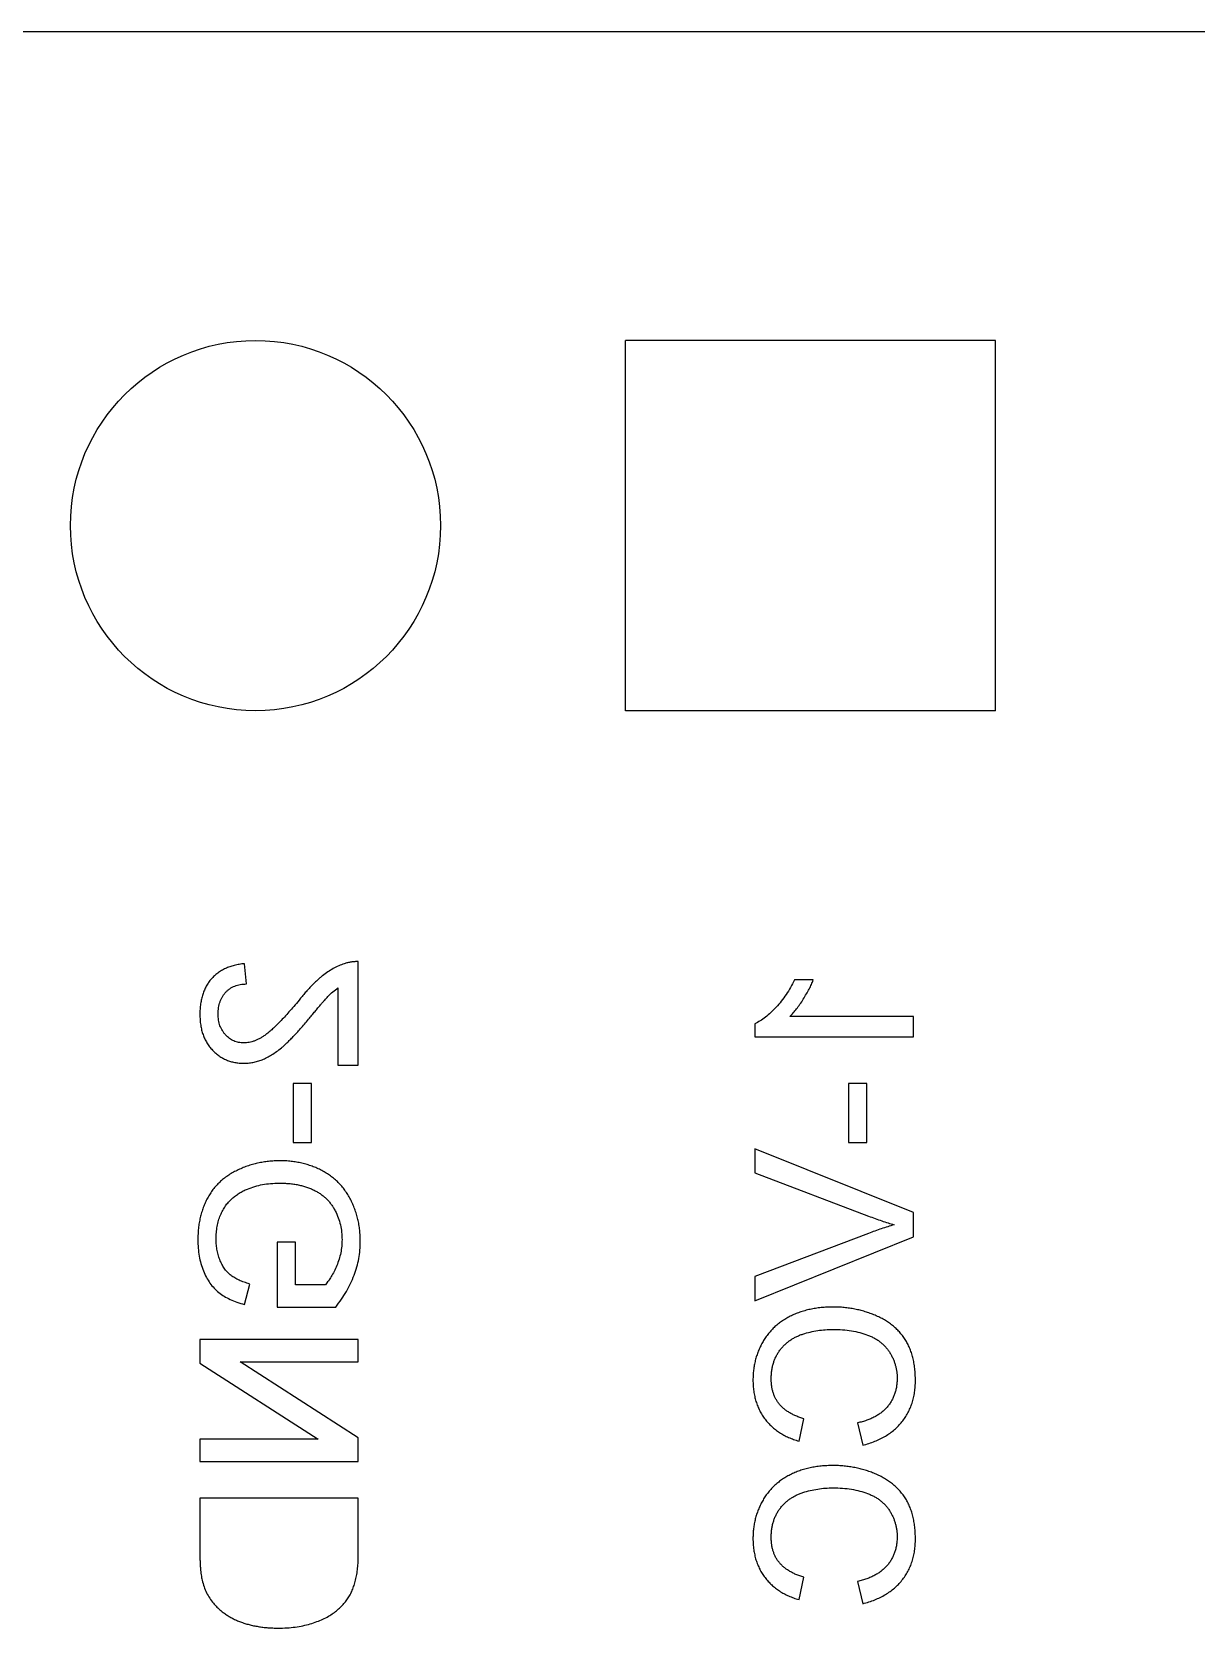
# Model space of a CAD drawing. Header units: millimetres. Extents: x 0 to 73.3, y -14.6 to 45.
# Drawn here: x 28.01 to 33.67, y 37.24 to 45 of the extents above; entities that cross this region are included whole.
import ezdxf

# ---------------------------------------------------------------- set-up
doc = ezdxf.new("R2010")
doc.units = ezdxf.units.MM

msp = doc.modelspace()

# ---------------------------------------------------------------- linework, layer by layer
at = {"color": 7, "linetype": 'Continuous', "lineweight": 25}
for p, q in [((45, 45), (0, 45)), ((30.9, 41.7), (30.9, 43.5)), ((32.7, 43.5), (30.9, 43.5)), ((32.7, 41.7), (32.7, 43.5)), ((32.7, 41.7), (30.9, 41.7)), ((29.0567, 40.3713), (29.0468, 40.4701)), ((29.6, 39.9762), (29.6, 40.4799)), ((29.5012, 40.3531), (29.5012, 39.9762)), ((31.8132, 40.391), (31.7221, 40.391)), ((32.3, 40.2132), (31.6996, 40.2132)), ((32.3, 40.1145), (32.3, 40.2132)), ((31.5295, 40.178), (31.5295, 40.1145)), ((31.5295, 40.1145), (32.3, 40.1145)), ((29.5012, 39.9762), (29.6, 39.9762)), ((29.3728, 39.8873), (29.2839, 39.8873)), ((29.2839, 39.8873), (29.2839, 39.6008)), ((29.3728, 39.6008), (29.3728, 39.8873)), ((32.0728, 39.8873), (31.9839, 39.8873)), ((31.9839, 39.8873), (31.9839, 39.6008)), ((32.0728, 39.6008), (32.0728, 39.8873)), ((29.2839, 39.6008), (29.3728, 39.6008)), ((31.9839, 39.6008), (32.0728, 39.6008)), ((32.3, 39.2597), (31.5295, 39.5704)), ((31.5295, 39.5704), (31.5295, 39.4526)), ((31.5295, 39.4526), (32.0818, 39.243)), ((32.3, 39.1419), (32.3, 39.2597)), ((29.2938, 39.1168), (29.2049, 39.1168)), ((29.2049, 39.1168), (29.2049, 38.8007)), ((29.2938, 38.9093), (29.2938, 39.1168)), ((32.0818, 39.1589), (31.5295, 38.9488)), ((31.5295, 38.8311), (32.3, 39.1419)), ((29.0467, 38.8133), (29.0717, 38.9127)), ((29.4398, 38.9093), (29.2938, 38.9093)), ((31.5295, 38.9488), (31.5295, 38.8311)), ((29.2049, 38.8007), (29.49, 38.8007)), ((29.6, 38.6426), (28.8295, 38.6426)), ((28.8295, 38.6426), (28.8295, 38.5278)), ((29.6, 38.534), (29.6, 38.6426)), ((28.8295, 38.5278), (29.4044, 38.1586)), ((29.6, 38.1648), (29.0251, 38.534)), ((29.0251, 38.534), (29.6, 38.534)), ((31.7436, 38.1487), (31.7669, 38.2574)), ((32.028, 38.2376), (32.0534, 38.1289)), ((29.4044, 38.1586), (28.8295, 38.1586)), ((28.8295, 38.1586), (28.8295, 38.0499)), ((29.6, 38.0499), (29.6, 38.1648)), ((28.8295, 38.0499), (29.6, 38.0499)), ((29.6, 37.8721), (28.8295, 37.8721)), ((28.8295, 37.8721), (28.8295, 37.6086)), ((29.6, 37.5961), (29.6, 37.8721)), ((31.7436, 37.3782), (31.7669, 37.4869)), ((32.028, 37.4671), (32.0534, 37.3585))]:
    msp.add_line(p, q, dxfattribs=at)
msp.add_circle((29.1, 42.6), 0.9, dxfattribs=at)
for points, knots in [([(29.0468, 40.4701), (29.0382, 40.4691), (29.0215, 40.4671), (28.9972, 40.4622), (28.9746, 40.4553), (28.9535, 40.4471), (28.9339, 40.4368), (28.916, 40.4249), (28.8996, 40.4114), (28.885, 40.396), (28.8717, 40.3794), (28.8605, 40.361), (28.8508, 40.3414), (28.843, 40.3204), (28.837, 40.298), (28.8327, 40.2743), (28.83, 40.2492), (28.8297, 40.2319), (28.8295, 40.2231)], [0, 0, 0, 0, 0.070681, 0.137505, 0.20149, 0.262892, 0.322578, 0.381001, 0.43822, 0.495795, 0.553466, 0.611689, 0.670615, 0.731564, 0.794165, 0.859433, 0.928201, 1, 1, 1, 1]), ([(29.5315, 40.4696), (29.5224, 40.4663), (29.5041, 40.4597), (29.4775, 40.4462), (29.4512, 40.4301), (29.4297, 40.4148), (29.4126, 40.4006), (29.3991, 40.3889), (29.3854, 40.3757), (29.3714, 40.3613), (29.3569, 40.3458), (29.342, 40.3291), (29.3269, 40.311), (29.317, 40.2984), (29.3118, 40.292)], [0, 0, 0, 0, 0.100396, 0.204422, 0.310989, 0.422469, 0.481001, 0.543203, 0.60947, 0.67953, 0.753822, 0.831628, 0.913806, 1, 1, 1, 1]), ([(29.6, 40.4799), (29.5941, 40.48), (29.5824, 40.48), (29.5651, 40.478), (29.548, 40.4749), (29.537, 40.4714), (29.5315, 40.4696)], [0, 0, 0, 0, 0.252643, 0.50444, 0.750407, 1, 1, 1, 1]), ([(28.9184, 40.2253), (28.9185, 40.2306), (28.9188, 40.2411), (28.9205, 40.2564), (28.9232, 40.271), (28.9272, 40.2847), (28.9325, 40.2975), (28.9388, 40.3096), (28.9463, 40.3209), (28.955, 40.3311), (28.9644, 40.3406), (28.9751, 40.3486), (28.9865, 40.3557), (28.9989, 40.3612), (29.012, 40.3657), (29.0262, 40.369), (29.0412, 40.3707), (29.0514, 40.3711), (29.0567, 40.3713)], [0, 0, 0, 0, 0.07071, 0.138384, 0.203408, 0.26575, 0.326687, 0.386555, 0.445346, 0.504672, 0.563764, 0.621923, 0.680764, 0.739747, 0.800764, 0.864214, 0.930618, 1, 1, 1, 1]), ([(29.3583, 40.1998), (29.3638, 40.2066), (29.3743, 40.2194), (29.3895, 40.2377), (29.4034, 40.2541), (29.4156, 40.269), (29.4266, 40.2818), (29.4362, 40.2929), (29.4445, 40.302), (29.4572, 40.316), (29.4752, 40.3338), (29.4928, 40.3468), (29.5012, 40.3531)], [0, 0, 0, 0, 0.124205, 0.23684, 0.33951, 0.431273, 0.511478, 0.580694, 0.639969, 0.687784, 0.850326, 1, 1, 1, 1]), ([(31.7221, 40.391), (31.7158, 40.3787), (31.7032, 40.3544), (31.6816, 40.32), (31.6581, 40.2879), (31.6329, 40.2586), (31.607, 40.2324), (31.581, 40.2103), (31.5556, 40.1918), (31.538, 40.1825), (31.5295, 40.178)], [0, 0, 0, 0, 0.142657, 0.281169, 0.416977, 0.550852, 0.678364, 0.795032, 0.901998, 1, 1, 1, 1]), ([(31.6996, 40.2132), (31.7051, 40.2189), (31.7165, 40.2307), (31.7326, 40.2507), (31.7489, 40.273), (31.7648, 40.2973), (31.7794, 40.3222), (31.7928, 40.3461), (31.8041, 40.3689), (31.8102, 40.3839), (31.8132, 40.391)], [0, 0, 0, 0, 0.1116685, 0.2320907, 0.3627376, 0.5019407, 0.6415309, 0.7711022, 0.8901635, 1, 1, 1, 1]), ([(29.3118, 40.292), (29.3035, 40.282), (29.2874, 40.263), (29.2636, 40.236), (29.2414, 40.2114), (29.2206, 40.1895), (29.2013, 40.1701), (29.1836, 40.1533), (29.1674, 40.1388), (29.1523, 40.1269), (29.1381, 40.1168), (29.1242, 40.1082), (29.1104, 40.1011), (29.0967, 40.0952), (29.0832, 40.0905), (29.0697, 40.0873), (29.0564, 40.0851), (29.0475, 40.0849), (29.0431, 40.0848)], [0, 0, 0, 0, 0.11141, 0.214526, 0.309417, 0.396087, 0.474284, 0.544374, 0.60642, 0.660582, 0.709794, 0.756451, 0.800767, 0.843168, 0.884295, 0.923885, 0.962359, 1, 1, 1, 1]), ([(28.8295, 40.2231), (28.8297, 40.2142), (28.83, 40.1969), (28.833, 40.1716), (28.8377, 40.1477), (28.8443, 40.1252), (28.853, 40.1041), (28.8635, 40.0844), (28.876, 40.0662), (28.8903, 40.0496), (28.906, 40.0347), (28.9227, 40.0216), (28.9404, 40.0106), (28.9589, 40.0016), (28.9784, 39.9946), (28.9989, 39.9898), (29.0202, 39.9865), (29.0348, 39.9862), (29.0422, 39.986)], [0, 0, 0, 0, 0.074698, 0.145512, 0.213299, 0.278562, 0.342029, 0.404194, 0.465355, 0.526857, 0.587597, 0.646638, 0.704592, 0.761717, 0.819452, 0.878063, 0.937807, 1, 1, 1, 1]), ([(29.0431, 40.0848), (29.0388, 40.0849), (29.0303, 40.0851), (29.0179, 40.0871), (29.0059, 40.0899), (28.9946, 40.0944), (28.9836, 40.0998), (28.9734, 40.1066), (28.9635, 40.1146), (28.9544, 40.1236), (28.9458, 40.1336), (28.9387, 40.1447), (28.9322, 40.1562), (28.9271, 40.1686), (28.9232, 40.1818), (28.9205, 40.1956), (28.9188, 40.2102), (28.9185, 40.2202), (28.9184, 40.2253)], [0, 0, 0, 0, 0.0617638, 0.1211771, 0.1794261, 0.2368496, 0.2943294, 0.3532001, 0.4127314, 0.4745345, 0.5370707, 0.5996069, 0.6623842, 0.7259428, 0.790311, 0.8577206, 0.9272301, 1, 1, 1, 1]), ([(29.0422, 39.986), (29.0498, 39.9862), (29.0651, 39.9867), (29.0879, 39.99), (29.1105, 39.9955), (29.1331, 40.003), (29.1557, 40.0135), (29.1789, 40.0265), (29.2025, 40.0426), (29.2227, 40.058), (29.2396, 40.0724), (29.2534, 40.0852), (29.2682, 40.1), (29.2843, 40.1164), (29.3012, 40.1347), (29.3195, 40.1547), (29.3385, 40.1767), (29.3516, 40.1919), (29.3583, 40.1998)], [0, 0, 0, 0, 0.057939, 0.116005, 0.174714, 0.234565, 0.296863, 0.36409, 0.436213, 0.514034, 0.556745, 0.60462, 0.657433, 0.715782, 0.778864, 0.847518, 0.921237, 1, 1, 1, 1]), ([(29.2185, 39.5119), (29.2092, 39.5117), (29.1909, 39.5114), (29.1637, 39.5092), (29.1369, 39.5055), (29.1105, 39.5005), (29.0848, 39.4937), (29.0594, 39.4858), (29.0345, 39.4761), (29.0102, 39.4652), (28.9869, 39.4531), (28.9649, 39.4394), (28.9446, 39.4245), (28.9258, 39.4081), (28.9084, 39.3907), (28.8928, 39.3718), (28.8787, 39.3516), (28.8662, 39.3303), (28.8553, 39.3079), (28.8457, 39.2846), (28.8377, 39.2604), (28.831, 39.2355), (28.826, 39.2097), (28.8223, 39.1831), (28.8201, 39.1556), (28.8198, 39.137), (28.8196, 39.1276)], [0, 0, 0, 0, 0.04417, 0.087719, 0.131045, 0.17376, 0.216296, 0.258733, 0.301289, 0.344015, 0.386384, 0.427381, 0.467786, 0.507303, 0.546547, 0.585614, 0.624755, 0.664225, 0.704048, 0.744312, 0.784872, 0.825977, 0.867966, 0.910803, 0.954844, 1, 1, 1, 1]), ([(29.6099, 39.1191), (29.6097, 39.1284), (29.6095, 39.1469), (29.607, 39.1743), (29.6034, 39.2011), (29.5981, 39.2271), (29.5914, 39.2526), (29.5829, 39.2773), (29.5732, 39.3015), (29.5621, 39.3249), (29.5492, 39.3472), (29.5353, 39.3684), (29.5197, 39.3881), (29.5029, 39.4064), (29.4847, 39.4231), (29.4653, 39.4386), (29.4443, 39.4525), (29.4222, 39.465), (29.3992, 39.476), (29.3753, 39.4857), (29.3507, 39.4936), (29.3256, 39.5005), (29.2997, 39.5055), (29.2732, 39.5093), (29.2461, 39.5114), (29.2277, 39.5117), (29.2185, 39.5119)], [0, 0, 0, 0, 0.044699, 0.088797, 0.131913, 0.174227, 0.216383, 0.25807, 0.299603, 0.341229, 0.382474, 0.423075, 0.46298, 0.502636, 0.541943, 0.581653, 0.621707, 0.662278, 0.703353, 0.744335, 0.785632, 0.827311, 0.869335, 0.911962, 0.955547, 1, 1, 1, 1]), ([(28.9085, 39.1296), (28.9088, 39.1405), (28.9093, 39.1618), (28.9132, 39.1925), (28.9198, 39.2209), (28.929, 39.247), (28.9406, 39.2706), (28.9534, 39.2921), (28.9683, 39.311), (28.9849, 39.3275), (29.0026, 39.3418), (29.021, 39.3545), (29.0403, 39.3656), (29.0539, 39.3716), (29.0607, 39.3745)], [0, 0, 0, 0, 0.106847, 0.206869, 0.301084, 0.390491, 0.47567, 0.556638, 0.634443, 0.709573, 0.783309, 0.855738, 0.927786, 1, 1, 1, 1]), ([(29.0607, 39.3745), (29.0727, 39.3789), (29.0968, 39.3878), (29.1346, 39.3968), (29.1741, 39.4021), (29.2008, 39.4029), (29.2144, 39.4032)], [0, 0, 0, 0, 0.24296, 0.489264, 0.740704, 1, 1, 1, 1]), ([(29.2144, 39.4032), (29.2228, 39.4032), (29.2391, 39.4031), (29.2631, 39.4012), (29.2861, 39.3988), (29.308, 39.3948), (29.329, 39.3902), (29.3487, 39.384), (29.3677, 39.3772), (29.3854, 39.3689), (29.4021, 39.3598), (29.4178, 39.3498), (29.4322, 39.3386), (29.4455, 39.3265), (29.4579, 39.3134), (29.469, 39.2994), (29.4789, 39.2842), (29.4908, 39.263), (29.5027, 39.2351), (29.5134, 39.2004), (29.5197, 39.1646), (29.5205, 39.1404), (29.521, 39.1282)], [0, 0, 0, 0, 0.053545, 0.104897, 0.154457, 0.202105, 0.24788, 0.2921, 0.335073, 0.376919, 0.417588, 0.457281, 0.496149, 0.534517, 0.573092, 0.611439, 0.649844, 0.689196, 0.767348, 0.844393, 0.921542, 1, 1, 1, 1]), ([(32.0818, 39.243), (32.0926, 39.2389), (32.1139, 39.2308), (32.1456, 39.2199), (32.1761, 39.2097), (32.1963, 39.2037), (32.2062, 39.2007)], [0, 0, 0, 0, 0.265692, 0.519361, 0.76558, 1, 1, 1, 1]), ([(32.2062, 39.2007), (32.1854, 39.1945), (32.1434, 39.1818), (32.1024, 39.1666), (32.0818, 39.1589)], [0, 0, 0, 0, 0.496441, 1, 1, 1, 1]), ([(28.8196, 39.1276), (28.82, 39.114), (28.8206, 39.0875), (28.8255, 39.0486), (28.8341, 39.0118), (28.8456, 38.9772), (28.8605, 38.9454), (28.8777, 38.9168), (28.8981, 38.8921), (28.9211, 38.8707), (28.9475, 38.8525), (28.9773, 38.837), (29.0105, 38.8235), (29.0343, 38.8168), (29.0467, 38.8133)], [0, 0, 0, 0, 0.0958897, 0.1880644, 0.2766933, 0.3632061, 0.4459966, 0.5241542, 0.5992014, 0.6721533, 0.7462243, 0.8249309, 0.9094206, 1, 1, 1, 1]), ([(29.0717, 38.9127), (29.0625, 38.9156), (29.045, 38.9211), (29.0206, 38.9308), (28.9994, 38.9419), (28.9808, 38.954), (28.9647, 38.9683), (28.9507, 38.9851), (28.9382, 39.0045), (28.9278, 39.0263), (28.9191, 39.0501), (28.913, 39.0755), (28.9092, 39.1021), (28.9088, 39.1203), (28.9085, 39.1296)], [0, 0, 0, 0, 0.097052, 0.185876, 0.265815, 0.339084, 0.409573, 0.48316, 0.560051, 0.642313, 0.728186, 0.816144, 0.906118, 1, 1, 1, 1]), ([(29.521, 39.1282), (29.5206, 39.1175), (29.5199, 39.0961), (29.515, 39.0642), (29.5068, 39.0328), (29.4956, 39.0025), (29.4827, 38.9742), (29.469, 38.9492), (29.4553, 38.9274), (29.4448, 38.9151), (29.4398, 38.9093)], [0, 0, 0, 0, 0.1350929, 0.2695632, 0.4056381, 0.5437245, 0.67636, 0.7968107, 0.9036669, 1, 1, 1, 1]), ([(29.49, 38.8007), (29.4994, 38.8131), (29.5181, 38.8377), (29.5425, 38.8762), (29.5632, 38.9153), (29.5803, 38.9548), (29.5935, 38.9952), (29.6029, 39.036), (29.6089, 39.0774), (29.6095, 39.1052), (29.6099, 39.1191)], [0, 0, 0, 0, 0.135538, 0.266756, 0.393544, 0.517524, 0.639239, 0.759803, 0.879742, 1, 1, 1, 1]), ([(31.909, 38.8007), (31.8993, 38.8005), (31.8799, 38.8001), (31.8514, 38.7982), (31.8239, 38.7946), (31.7974, 38.7897), (31.7718, 38.7834), (31.7472, 38.7756), (31.7235, 38.7665), (31.7008, 38.7561), (31.6793, 38.7442), (31.6589, 38.7313), (31.6401, 38.7169), (31.6223, 38.7017), (31.6062, 38.685), (31.5913, 38.6671), (31.5777, 38.6481), (31.5655, 38.6281), (31.5548, 38.6071), (31.5453, 38.5857), (31.5374, 38.5636), (31.5309, 38.541), (31.5258, 38.5179), (31.5223, 38.4943), (31.5201, 38.4702), (31.5198, 38.4539), (31.5196, 38.4457)], [0, 0, 0, 0, 0.049404, 0.097611, 0.144264, 0.189484, 0.23393, 0.277254, 0.319879, 0.361979, 0.403511, 0.443961, 0.483679, 0.522926, 0.562079, 0.601018, 0.64033, 0.679872, 0.71963, 0.759087, 0.798306, 0.837796, 0.877718, 0.917678, 0.95839, 1, 1, 1, 1]), ([(32.3099, 38.4435), (32.3097, 38.4535), (32.3094, 38.473), (32.3071, 38.5016), (32.3031, 38.5289), (32.2976, 38.5546), (32.2907, 38.579), (32.282, 38.602), (32.2717, 38.6234), (32.2599, 38.6435), (32.2465, 38.6622), (32.2319, 38.6799), (32.2156, 38.6962), (32.198, 38.7115), (32.179, 38.7255), (32.1587, 38.7386), (32.1369, 38.7502), (32.1138, 38.7608), (32.0898, 38.7701), (32.0654, 38.7784), (32.0403, 38.7851), (32.015, 38.7909), (31.9891, 38.7951), (31.9628, 38.7985), (31.9361, 38.8003), (31.9181, 38.8005), (31.909, 38.8007)], [0, 0, 0, 0, 0.049196, 0.096248, 0.141349, 0.184656, 0.226059, 0.266173, 0.30529, 0.343245, 0.380877, 0.418496, 0.456319, 0.494237, 0.533024, 0.572473, 0.613079, 0.654934, 0.697397, 0.739884, 0.782195, 0.825062, 0.867987, 0.911411, 0.955372, 1, 1, 1, 1]), ([(31.6085, 38.4509), (31.6086, 38.4577), (31.6088, 38.4711), (31.6109, 38.4907), (31.6141, 38.5096), (31.6188, 38.5275), (31.6246, 38.5446), (31.6319, 38.5607), (31.6404, 38.5761), (31.6503, 38.5906), (31.6612, 38.6041), (31.6731, 38.6166), (31.6859, 38.6279), (31.6994, 38.6385), (31.7141, 38.6478), (31.7295, 38.6561), (31.7458, 38.6635), (31.7688, 38.6715), (31.7984, 38.6796), (31.8346, 38.6867), (31.8714, 38.6912), (31.8962, 38.6918), (31.9086, 38.692)], [0, 0, 0, 0, 0.046767, 0.091977, 0.135817, 0.178248, 0.219461, 0.259877, 0.299984, 0.340255, 0.380297, 0.419374, 0.458753, 0.498137, 0.537629, 0.577875, 0.618615, 0.660731, 0.745276, 0.829729, 0.914594, 1, 1, 1, 1]), ([(31.9086, 38.692), (31.9242, 38.6917), (31.9544, 38.6911), (31.9984, 38.686), (32.0392, 38.6774), (32.0712, 38.6674), (32.0947, 38.6574), (32.1112, 38.6492), (32.1265, 38.64), (32.1406, 38.6298), (32.1536, 38.6185), (32.1654, 38.6064), (32.1762, 38.5934), (32.1855, 38.5793), (32.1937, 38.5647), (32.2011, 38.5498), (32.2073, 38.5345), (32.2121, 38.5189), (32.2163, 38.5031), (32.219, 38.4869), (32.2206, 38.4704), (32.2208, 38.4593), (32.221, 38.4537)], [0, 0, 0, 0, 0.10534, 0.2043284, 0.2980902, 0.3870887, 0.4297432, 0.4709174, 0.5111366, 0.5501926, 0.588367, 0.6266944, 0.664462, 0.702524, 0.7404891, 0.7776249, 0.8147217, 0.8515311, 0.8881019, 0.925114, 0.9621049, 1, 1, 1, 1]), ([(31.5196, 38.4457), (31.5198, 38.4365), (31.5201, 38.4183), (31.523, 38.3917), (31.5276, 38.3662), (31.5339, 38.3418), (31.5423, 38.3186), (31.5523, 38.2964), (31.5644, 38.2754), (31.5782, 38.2556), (31.5936, 38.2371), (31.6105, 38.22), (31.629, 38.2045), (31.649, 38.1903), (31.6704, 38.1775), (31.6934, 38.1664), (31.7178, 38.1566), (31.7349, 38.1514), (31.7436, 38.1487)], [0, 0, 0, 0, 0.068642, 0.134923, 0.199197, 0.261387, 0.322488, 0.38269, 0.442778, 0.502528, 0.562395, 0.621746, 0.681859, 0.74205, 0.804098, 0.867177, 0.932368, 1, 1, 1, 1]), ([(31.7669, 38.2574), (31.7602, 38.2595), (31.7472, 38.2637), (31.7286, 38.2711), (31.7113, 38.2791), (31.6956, 38.2879), (31.6811, 38.2973), (31.6681, 38.3075), (31.6565, 38.3185), (31.6462, 38.3301), (31.6374, 38.3426), (31.6295, 38.3558), (31.6232, 38.3699), (31.6177, 38.3846), (31.6135, 38.4001), (31.6106, 38.4164), (31.6089, 38.4334), (31.6087, 38.445), (31.6085, 38.4509)], [0, 0, 0, 0, 0.077216, 0.151135, 0.22074, 0.287092, 0.350248, 0.410911, 0.469556, 0.526288, 0.582068, 0.638067, 0.69498, 0.75247, 0.811289, 0.871882, 0.934657, 1, 1, 1, 1]), ([(32.221, 38.4537), (32.2208, 38.447), (32.2206, 38.4338), (32.2181, 38.4144), (32.2146, 38.3957), (32.209, 38.3779), (32.2023, 38.3608), (32.1939, 38.3445), (32.184, 38.3291), (32.1726, 38.3144), (32.1595, 38.3008), (32.1451, 38.2882), (32.1293, 38.2767), (32.1119, 38.2665), (32.093, 38.2577), (32.0727, 38.2496), (32.0509, 38.2428), (32.0358, 38.2394), (32.028, 38.2376)], [0, 0, 0, 0, 0.06333, 0.125099, 0.184671, 0.243188, 0.30086, 0.358337, 0.416132, 0.474752, 0.533973, 0.594009, 0.655353, 0.718636, 0.784395, 0.853005, 0.924907, 1, 1, 1, 1]), ([(32.0534, 38.1289), (32.0635, 38.1317), (32.0835, 38.137), (32.112, 38.1475), (32.1387, 38.1593), (32.1637, 38.1727), (32.1866, 38.1878), (32.2079, 38.2043), (32.2271, 38.2227), (32.2446, 38.2424), (32.26, 38.2635), (32.2733, 38.2859), (32.2847, 38.3093), (32.294, 38.3339), (32.301, 38.3598), (32.3061, 38.3866), (32.3093, 38.4147), (32.3097, 38.4338), (32.3099, 38.4435)], [0, 0, 0, 0, 0.071578, 0.140016, 0.206197, 0.270156, 0.332001, 0.392755, 0.452579, 0.512253, 0.571532, 0.630152, 0.688769, 0.748164, 0.808703, 0.870256, 0.9339, 1, 1, 1, 1]), ([(31.909, 38.0302), (31.8993, 38.03), (31.8799, 38.0296), (31.8514, 38.0277), (31.8239, 38.0241), (31.7974, 38.0192), (31.7718, 38.0129), (31.7472, 38.0052), (31.7235, 37.996), (31.7008, 37.9856), (31.6793, 37.9737), (31.6589, 37.9608), (31.6401, 37.9464), (31.6223, 37.9312), (31.6062, 37.9145), (31.5913, 37.8966), (31.5777, 37.8776), (31.5655, 37.8576), (31.5548, 37.8366), (31.5453, 37.8152), (31.5374, 37.7931), (31.5309, 37.7705), (31.5258, 37.7474), (31.5223, 37.7238), (31.5201, 37.6997), (31.5198, 37.6834), (31.5196, 37.6752)], [0, 0, 0, 0, 0.049404, 0.097611, 0.144264, 0.189484, 0.23393, 0.277254, 0.319879, 0.361979, 0.403511, 0.443961, 0.483679, 0.522926, 0.562079, 0.601018, 0.64033, 0.679872, 0.71963, 0.759087, 0.798306, 0.837796, 0.877718, 0.917678, 0.95839, 1, 1, 1, 1]), ([(32.3099, 37.673), (32.3097, 37.683), (32.3094, 37.7025), (32.3071, 37.7311), (32.3031, 37.7584), (32.2976, 37.7841), (32.2907, 37.8085), (32.282, 37.8315), (32.2717, 37.8529), (32.2599, 37.873), (32.2465, 37.8917), (32.2319, 37.9094), (32.2156, 37.9257), (32.198, 37.941), (32.179, 37.955), (32.1587, 37.9681), (32.1369, 37.9797), (32.1138, 37.9903), (32.0898, 37.9996), (32.0654, 38.0079), (32.0403, 38.0146), (32.015, 38.0204), (31.9891, 38.0246), (31.9628, 38.028), (31.9361, 38.0298), (31.9181, 38.03), (31.909, 38.0302)], [0, 0, 0, 0, 0.049196, 0.096248, 0.141349, 0.184656, 0.226059, 0.266173, 0.30529, 0.343245, 0.380877, 0.418496, 0.456319, 0.494237, 0.533024, 0.572473, 0.613079, 0.654934, 0.697397, 0.739884, 0.782195, 0.825062, 0.867987, 0.911411, 0.955372, 1, 1, 1, 1]), ([(31.6085, 37.6804), (31.6086, 37.6872), (31.6088, 37.7006), (31.6109, 37.7202), (31.6141, 37.7391), (31.6188, 37.757), (31.6246, 37.7741), (31.6319, 37.7902), (31.6404, 37.8056), (31.6503, 37.8201), (31.6612, 37.8336), (31.6731, 37.8461), (31.6859, 37.8574), (31.6994, 37.868), (31.7141, 37.8773), (31.7295, 37.8856), (31.7458, 37.893), (31.7688, 37.901), (31.7984, 37.9091), (31.8346, 37.9162), (31.8714, 37.9208), (31.8962, 37.9213), (31.9086, 37.9215)], [0, 0, 0, 0, 0.046767, 0.091977, 0.135817, 0.178248, 0.219461, 0.259877, 0.299984, 0.340255, 0.380297, 0.419374, 0.458753, 0.498137, 0.537629, 0.577875, 0.618615, 0.660731, 0.745276, 0.829729, 0.914594, 1, 1, 1, 1]), ([(31.9086, 37.9215), (31.9242, 37.9212), (31.9544, 37.9206), (31.9984, 37.9155), (32.0392, 37.9069), (32.0712, 37.8969), (32.0947, 37.8869), (32.1112, 37.8787), (32.1265, 37.8695), (32.1406, 37.8593), (32.1536, 37.848), (32.1654, 37.8359), (32.1762, 37.8229), (32.1855, 37.8088), (32.1937, 37.7942), (32.2011, 37.7793), (32.2073, 37.764), (32.2121, 37.7484), (32.2163, 37.7326), (32.219, 37.7164), (32.2206, 37.6999), (32.2208, 37.6888), (32.221, 37.6832)], [0, 0, 0, 0, 0.10534, 0.2043284, 0.2980902, 0.3870887, 0.4297432, 0.4709174, 0.5111366, 0.5501926, 0.588367, 0.6266944, 0.664462, 0.702524, 0.7404891, 0.7776249, 0.8147217, 0.8515311, 0.8881019, 0.925114, 0.9621049, 1, 1, 1, 1]), ([(31.5196, 37.6752), (31.5198, 37.666), (31.5201, 37.6478), (31.523, 37.6212), (31.5276, 37.5957), (31.5339, 37.5713), (31.5423, 37.5481), (31.5523, 37.5259), (31.5644, 37.5049), (31.5782, 37.4851), (31.5936, 37.4666), (31.6105, 37.4495), (31.629, 37.434), (31.649, 37.4198), (31.6704, 37.407), (31.6934, 37.3959), (31.7178, 37.3861), (31.7349, 37.3809), (31.7436, 37.3782)], [0, 0, 0, 0, 0.068642, 0.134923, 0.199197, 0.261387, 0.322488, 0.38269, 0.442778, 0.502528, 0.562395, 0.621746, 0.681859, 0.74205, 0.804098, 0.867177, 0.932368, 1, 1, 1, 1]), ([(31.7669, 37.4869), (31.7602, 37.489), (31.7472, 37.4932), (31.7286, 37.5006), (31.7113, 37.5086), (31.6956, 37.5174), (31.6811, 37.5268), (31.6681, 37.537), (31.6565, 37.548), (31.6462, 37.5596), (31.6374, 37.5721), (31.6295, 37.5853), (31.6232, 37.5994), (31.6177, 37.6141), (31.6135, 37.6296), (31.6106, 37.6459), (31.6089, 37.6629), (31.6087, 37.6745), (31.6085, 37.6804)], [0, 0, 0, 0, 0.077216, 0.151135, 0.22074, 0.287092, 0.350248, 0.410911, 0.469556, 0.526288, 0.582068, 0.638067, 0.69498, 0.75247, 0.811289, 0.871882, 0.934657, 1, 1, 1, 1]), ([(32.221, 37.6832), (32.2208, 37.6765), (32.2206, 37.6633), (32.2181, 37.6439), (32.2146, 37.6252), (32.209, 37.6074), (32.2023, 37.5903), (32.1939, 37.5741), (32.184, 37.5586), (32.1726, 37.5439), (32.1595, 37.5303), (32.1451, 37.5177), (32.1293, 37.5062), (32.1119, 37.496), (32.093, 37.4872), (32.0727, 37.4791), (32.0509, 37.4723), (32.0358, 37.4689), (32.028, 37.4671)], [0, 0, 0, 0, 0.06333, 0.125099, 0.184671, 0.243188, 0.30086, 0.358337, 0.416132, 0.474752, 0.533973, 0.594009, 0.655353, 0.718636, 0.784395, 0.853005, 0.924907, 1, 1, 1, 1]), ([(32.0534, 37.3585), (32.0635, 37.3612), (32.0835, 37.3665), (32.112, 37.377), (32.1387, 37.3888), (32.1637, 37.4022), (32.1866, 37.4174), (32.2079, 37.4338), (32.2271, 37.4522), (32.2446, 37.4719), (32.26, 37.493), (32.2733, 37.5154), (32.2847, 37.5388), (32.294, 37.5635), (32.301, 37.5893), (32.3061, 37.6162), (32.3093, 37.6442), (32.3097, 37.6633), (32.3099, 37.673)], [0, 0, 0, 0, 0.071578, 0.140016, 0.206197, 0.270156, 0.332001, 0.392755, 0.452579, 0.512253, 0.571532, 0.630152, 0.688769, 0.748164, 0.808703, 0.870256, 0.9339, 1, 1, 1, 1]), ([(28.8295, 37.6086), (28.8295, 37.6014), (28.8296, 37.5874), (28.83, 37.5671), (28.831, 37.5481), (28.8322, 37.5305), (28.8337, 37.5141), (28.8355, 37.499), (28.8378, 37.4853), (28.8397, 37.4766), (28.8406, 37.4725)], [0, 0, 0, 0, 0.157891, 0.306795, 0.445675, 0.574557, 0.694631, 0.805977, 0.907764, 1, 1, 1, 1]), ([(29.2106, 37.2399), (29.2248, 37.2401), (29.2524, 37.2405), (29.2927, 37.2445), (29.3305, 37.2507), (29.3656, 37.2597), (29.398, 37.2706), (29.4276, 37.283), (29.4544, 37.2966), (29.4782, 37.3118), (29.4993, 37.3281), (29.518, 37.3452), (29.5343, 37.3631), (29.5487, 37.3818), (29.5606, 37.4021), (29.5712, 37.4239), (29.5799, 37.4479), (29.5874, 37.4737), (29.593, 37.5016), (29.5971, 37.5314), (29.5996, 37.5631), (29.5999, 37.5849), (29.6, 37.5961)], [0, 0, 0, 0, 0.070538, 0.137266, 0.200474, 0.260575, 0.317206, 0.370107, 0.419809, 0.466225, 0.510119, 0.552067, 0.591849, 0.630323, 0.668702, 0.708693, 0.750643, 0.795033, 0.841979, 0.891764, 0.944294, 1, 1, 1, 1]), ([(28.8406, 37.4725), (28.8434, 37.4619), (28.8488, 37.441), (28.8613, 37.4116), (28.8766, 37.3845), (28.8894, 37.3684), (28.8957, 37.3605)], [0, 0, 0, 0, 0.261213, 0.512048, 0.757793, 1, 1, 1, 1]), ([(28.8957, 37.3605), (28.9001, 37.3555), (28.9088, 37.3456), (28.9232, 37.3319), (28.9384, 37.3193), (28.9543, 37.3072), (28.9713, 37.2965), (28.9891, 37.2866), (29.0078, 37.2776), (29.0274, 37.2696), (29.0479, 37.2627), (29.0689, 37.2565), (29.0908, 37.2514), (29.1134, 37.2473), (29.1366, 37.2438), (29.1606, 37.2416), (29.1854, 37.2402), (29.2021, 37.24), (29.2106, 37.2399)], [0, 0, 0, 0, 0.0568086, 0.1138743, 0.1705218, 0.2275324, 0.2853338, 0.3436784, 0.4031638, 0.4640017, 0.5258265, 0.5890967, 0.6532935, 0.7191152, 0.7867627, 0.8557978, 0.9268407, 1, 1, 1, 1])]:
    msp.add_open_spline(points, degree=3, knots=knots, dxfattribs=at)

doc.saveas('drawing.dxf')
